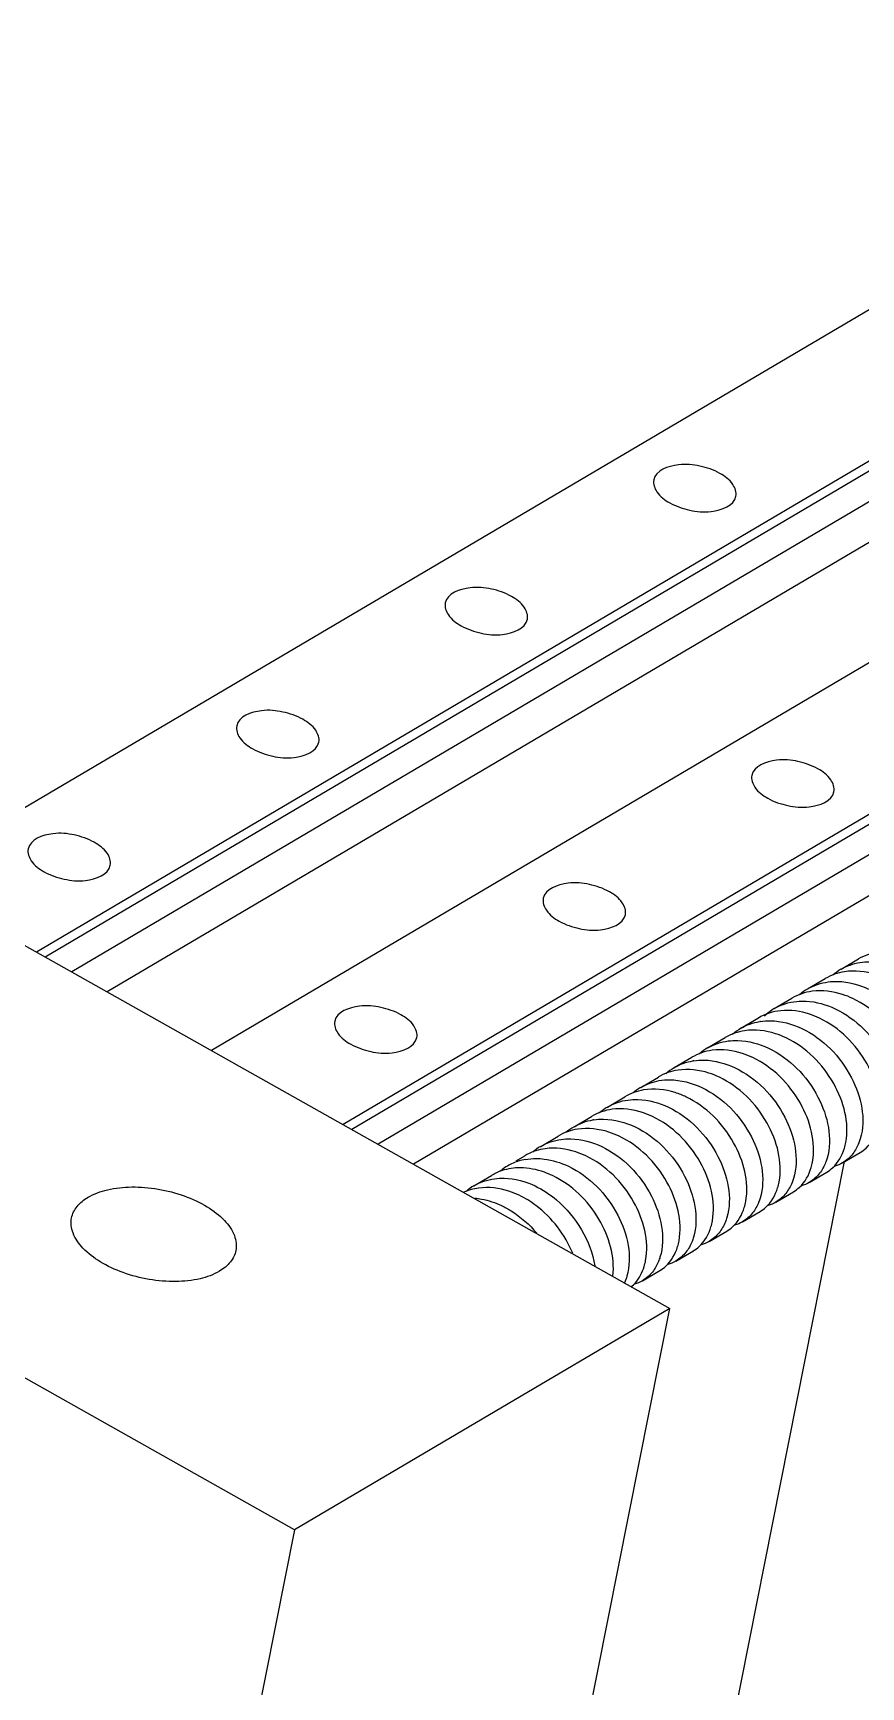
# Model space of a CAD drawing. Header units: inches. Extents: x -8900 to -5053, y -1814 to -15.
# Drawn here: x -7948.5 to -7918.9, y -468.8 to -409.5 of the extents above; entities that cross this region are included whole.
import ezdxf

# ---------------------------------------------------------------- set-up
doc = ezdxf.new("R2010")
doc.units = ezdxf.units.IN
doc.header["$LTSCALE"] = 2
doc.header["$MEASUREMENT"] = 0
doc.layers.add('02___PRT_ALL_AXES', color=7, linetype='Continuous')

msp = doc.modelspace()

# ---------------------------------------------------------------- linework, layer by layer
at = {"color": 7, "linetype": 'Continuous'}
for p, q in [((-7901.765, -409.531), (-7953.118, -439.809)), ((-7897.057, -412.179), (-7948.41, -442.456)), ((-7897.14, -412.591), (-7948.094, -442.634)), ((-7897.386, -413.829), (-7947.145, -443.168)), ((-7897.714, -415.48), (-7945.881, -443.879)), ((-7890.78, -415.709), (-7942.133, -445.986)), ((-7886.072, -418.357), (-7937.425, -448.634)), ((-7886.155, -418.769), (-7937.109, -448.812)), ((-7886.401, -420.007), (-7936.161, -449.345)), ((-7886.729, -421.658), (-7934.896, -450.057)), ((-7976.715, -426.538), (-7925.713, -455.221)), ((-7939.164, -463.151), (-7990.165, -434.469)), ((-7926.765, -447.309), (-7926.754, -447.303)), ((-7928.809, -496.991), (-7919.45, -449.962)), ((-7925.713, -455.221), (-7939.164, -463.151)), ((-7934.746, -500.61), (-7925.713, -455.221)), ((-7939.164, -463.151), (-7948.197, -508.54))]:
    msp.add_line(p, q, dxfattribs=at)
for centre, radius, start, end in [((-7918.609, -444.719), 1.911, 120.58541, 131.46189), ((-7919.804, -445.424), 1.911, 120.56127, 131.03092), ((-7922.158, -446.982), 2.063, 98.5976, 99.42017), ((-7920.982, -446.149), 1.938, 131.24366, 134.08298), ((-7921.001, -446.127), 1.909, 120.59597, 131.24767), ((-7922.195, -446.835), 1.912, 120.5856, 131.61543), ((-7923.391, -447.539), 1.911, 120.56695, 131.03789), ((-7924.587, -448.244), 1.911, 120.59174, 131.52858), ((-7924.549, -448.393), 2.065, 98.42231, 99.39031), ((-7925.784, -448.945), 1.907, 120.93654, 130.94181), ((-7928.136, -450.505), 2.061, 98.69963, 99.38559), ((-7926.978, -449.653), 1.911, 120.57212, 131.04323), ((-7928.174, -450.358), 1.91, 120.58705, 131.38084), ((-7929.953, -451.373), 1.881, 117.92208, 120.53868), ((-7929.369, -451.063), 1.911, 120.57328, 131.03161), ((-7921.385, -448.912), 2.01, 343.5411, 349.63072), ((-7931.134, -452.107), 1.913, 108.0842, 120.48793), ((-7930.564, -451.768), 1.911, 127.54749, 130.01168), ((-7930.574, -451.755), 1.895, 120.5355, 127.54383), ((-7930.564, -451.777), 1.919, 106.65799, 120.47021), ((-7930.538, -451.867), 2.013, 100.17092, 106.63564), ((-7922.588, -449.616), 2.018, 343.88333, 349.71899), ((-7931.76, -452.473), 1.911, 120.57435, 131.04305), ((-7923.767, -450.324), 2.001, 343.12872, 349.5208), ((-7924.964, -451.029), 2.002, 343.13155, 349.57697), ((-7926.168, -451.732), 2.011, 343.52589, 349.72305), ((-7927.36, -452.438), 2.007, 343.42603, 349.58615), ((-7928.55, -453.144), 2.002, 343.09561, 349.5812)]:
    msp.add_arc(centre, radius, start, end, dxfattribs=at)
for points in [[(-7918.219, -442.452), (-7918.475, -442.487), (-7918.73, -442.572), (-7918.953, -442.704)], [(-7919.455, -443.163), (-7919.697, -443.201), (-7919.938, -443.284), (-7920.149, -443.409)], [(-7919.581, -443.074), (-7919.375, -442.953), (-7919.143, -442.87), (-7918.908, -442.831)], [(-7920.776, -443.778), (-7920.553, -443.647), (-7920.298, -443.562), (-7920.042, -443.527)], [(-7921.973, -444.484), (-7921.73, -444.341), (-7921.449, -444.253), (-7921.169, -444.224)], [(-7920.61, -443.862), (-7920.866, -443.897), (-7921.121, -443.982), (-7921.344, -444.113)], [(-7923.168, -445.189), (-7922.963, -445.068), (-7922.731, -444.985), (-7922.496, -444.946)], [(-7921.737, -444.559), (-7922.017, -444.587), (-7922.298, -444.676), (-7922.541, -444.819)], [(-7923.034, -445.277), (-7923.279, -445.314), (-7923.522, -445.397), (-7923.736, -445.523)], [(-7924.195, -445.977), (-7924.452, -446.011), (-7924.708, -446.096), (-7924.931, -446.228)], [(-7924.363, -445.893), (-7924.14, -445.762), (-7923.884, -445.676), (-7923.628, -445.642)], [(-7925.419, -446.686), (-7925.667, -446.722), (-7925.912, -446.806), (-7926.127, -446.933)], [(-7925.559, -446.599), (-7925.354, -446.477), (-7925.121, -446.395), (-7924.886, -446.356)], [(-7926.754, -447.303), (-7926.552, -447.184), (-7926.324, -447.103), (-7926.092, -447.063)], [(-7927.95, -448.008), (-7927.727, -447.877), (-7927.471, -447.791), (-7927.214, -447.757)], [(-7926.66, -447.398), (-7926.892, -447.437), (-7927.12, -447.519), (-7927.322, -447.638)], [(-7929.146, -448.713), (-7928.94, -448.592), (-7928.708, -448.51), (-7928.472, -448.471)], [(-7927.782, -448.091), (-7928.039, -448.126), (-7928.295, -448.211), (-7928.518, -448.343)], [(-7929.016, -448.802), (-7929.26, -448.839), (-7929.501, -448.923), (-7929.714, -449.048)], [(-7930.18, -449.502), (-7930.407, -449.533), (-7930.632, -449.604), (-7930.834, -449.711)], [(-7930.341, -449.418), (-7930.12, -449.287), (-7929.867, -449.202), (-7929.612, -449.167)], [(-7919.16, -449.685), (-7919.259, -449.812), (-7919.383, -449.923), (-7919.522, -450.004)], [(-7931.074, -450.187), (-7931.294, -450.187), (-7931.518, -450.219), (-7931.728, -450.288)], [(-7930.893, -449.886), (-7930.766, -449.863), (-7930.635, -449.852), (-7930.506, -449.852)], [(-7919.522, -450.004), (-7919.611, -450.057), (-7919.708, -450.099), (-7919.808, -450.128)], [(-7932.567, -450.912), (-7932.748, -450.936), (-7932.927, -450.985), (-7933.094, -451.057)], [(-7932.732, -450.828), (-7932.51, -450.697), (-7932.255, -450.611), (-7932, -450.577)], [(-7920.718, -450.709), (-7920.808, -450.763), (-7920.906, -450.805), (-7921.007, -450.834)], [(-7920.349, -450.382), (-7920.45, -450.512), (-7920.576, -450.626), (-7920.718, -450.709)], [(-7921.913, -451.414), (-7922.001, -451.466), (-7922.097, -451.508), (-7922.196, -451.537)], [(-7921.558, -451.103), (-7921.656, -451.226), (-7921.777, -451.334), (-7921.913, -451.414)], [(-7922.75, -451.804), (-7922.849, -451.929), (-7922.972, -452.038), (-7923.109, -452.119)], [(-7923.951, -452.516), (-7924.049, -452.638), (-7924.17, -452.745), (-7924.305, -452.824)], [(-7923.109, -452.119), (-7923.198, -452.172), (-7923.294, -452.213), (-7923.394, -452.243)], [(-7925.138, -453.21), (-7925.237, -453.336), (-7925.361, -453.447), (-7925.5, -453.529)], [(-7924.305, -452.824), (-7924.394, -452.877), (-7924.49, -452.918), (-7924.589, -452.948)], [(-7925.5, -453.529), (-7925.589, -453.581), (-7925.685, -453.623), (-7925.785, -453.652)], [(-7927.254, -454.067), (-7927.278, -454.15), (-7927.308, -454.232), (-7927.344, -454.311)], [(-7926.696, -454.234), (-7926.785, -454.286), (-7926.881, -454.328), (-7926.98, -454.357)], [(-7926.339, -453.921), (-7926.437, -454.045), (-7926.559, -454.153), (-7926.696, -454.234)]]:
    msp.add_open_spline(points, degree=3, dxfattribs=at)
for points, knots in [([(-7917.962, -443.417), (-7918.084, -443.359), (-7918.555, -443.169), (-7919.085, -443.106), (-7919.455, -443.163)], [0, 0, 0, 0, 0.264938, 1, 1, 1, 1]), ([(-7918.908, -442.831), (-7918.786, -442.811), (-7918.27, -442.773), (-7917.749, -442.913), (-7917.394, -443.082)], [0, 0, 0, 0, 0.237983, 1, 1, 1, 1]), ([(-7920.042, -443.527), (-7919.925, -443.511), (-7919.428, -443.487), (-7918.931, -443.624), (-7918.59, -443.787)], [0, 0, 0, 0, 0.238286, 1, 1, 1, 1]), ([(-7921.169, -444.224), (-7921.057, -444.213), (-7920.582, -444.202), (-7920.111, -444.337), (-7919.785, -444.492)], [0, 0, 0, 0, 0.238715, 1, 1, 1, 1]), ([(-7919.158, -444.122), (-7919.276, -444.065), (-7919.735, -443.879), (-7920.249, -443.813), (-7920.61, -443.862)], [0, 0, 0, 0, 0.264485, 1, 1, 1, 1]), ([(-7917.015, -447.86), (-7916.887, -447.156), (-7917.311, -445.578), (-7918.446, -444.461), (-7919.158, -444.122)], [0, 0, 0, 0, 0.475817, 1, 1, 1, 1]), ([(-7922.466, -444.942), (-7922.347, -444.924), (-7921.839, -444.892), (-7921.33, -445.031), (-7920.981, -445.197)], [0, 0, 0, 0, 0.23812, 1, 1, 1, 1]), ([(-7920.353, -444.827), (-7920.466, -444.773), (-7920.903, -444.594), (-7921.39, -444.524), (-7921.737, -444.559)], [0, 0, 0, 0, 0.26369, 1, 1, 1, 1]), ([(-7918.211, -448.563), (-7918.083, -447.86), (-7918.507, -446.282), (-7919.642, -445.165), (-7920.353, -444.827)], [0, 0, 0, 0, 0.475856, 1, 1, 1, 1]), ([(-7919.785, -444.492), (-7919.036, -444.848), (-7917.865, -446.03), (-7917.486, -447.719), (-7917.689, -448.426)], [0, 0, 0, 0, 0.529983, 1, 1, 1, 1]), ([(-7921.549, -445.532), (-7921.67, -445.474), (-7922.139, -445.284), (-7922.666, -445.221), (-7923.034, -445.277)], [0, 0, 0, 0, 0.264854, 1, 1, 1, 1]), ([(-7919.407, -449.274), (-7919.278, -448.57), (-7919.701, -446.99), (-7920.837, -445.871), (-7921.549, -445.532)], [0, 0, 0, 0, 0.475679, 1, 1, 1, 1]), ([(-7920.981, -445.197), (-7920.229, -445.555), (-7919.054, -446.742), (-7918.679, -448.44), (-7918.889, -449.147)], [0, 0, 0, 0, 0.530511, 1, 1, 1, 1]), ([(-7922.745, -446.236), (-7922.863, -446.18), (-7923.321, -445.994), (-7923.835, -445.928), (-7924.195, -445.977)], [0, 0, 0, 0, 0.264468, 1, 1, 1, 1]), ([(-7923.628, -445.642), (-7923.511, -445.626), (-7923.014, -445.602), (-7922.517, -445.739), (-7922.177, -445.902)], [0, 0, 0, 0, 0.238297, 1, 1, 1, 1]), ([(-7922.177, -445.902), (-7921.427, -446.259), (-7920.254, -447.442), (-7919.876, -449.134), (-7920.081, -449.841)], [0, 0, 0, 0, 0.530145, 1, 1, 1, 1]), ([(-7923.94, -446.941), (-7924.061, -446.884), (-7924.528, -446.695), (-7925.052, -446.631), (-7925.419, -446.686)], [0, 0, 0, 0, 0.264772, 1, 1, 1, 1]), ([(-7924.851, -446.351), (-7924.732, -446.333), (-7924.227, -446.302), (-7923.719, -446.441), (-7923.372, -446.607)], [0, 0, 0, 0, 0.238177, 1, 1, 1, 1]), ([(-7923.372, -446.607), (-7922.617, -446.966), (-7921.441, -448.157), (-7921.069, -449.864), (-7921.284, -450.57)], [0, 0, 0, 0, 0.530984, 1, 1, 1, 1]), ([(-7920.602, -449.976), (-7920.474, -449.272), (-7920.897, -447.693), (-7922.033, -446.575), (-7922.745, -446.236)], [0, 0, 0, 0, 0.475788, 1, 1, 1, 1]), ([(-7925.136, -447.646), (-7925.26, -447.587), (-7925.742, -447.394), (-7926.284, -447.333), (-7926.66, -447.398)], [0, 0, 0, 0, 0.265319, 1, 1, 1, 1]), ([(-7926.092, -447.063), (-7925.971, -447.042), (-7925.45, -447), (-7924.925, -447.141), (-7924.568, -447.311)], [0, 0, 0, 0, 0.237974, 1, 1, 1, 1]), ([(-7924.568, -447.311), (-7923.813, -447.671), (-7922.636, -448.862), (-7922.265, -450.569), (-7922.48, -451.275)], [0, 0, 0, 0, 0.530897, 1, 1, 1, 1]), ([(-7921.799, -450.688), (-7921.668, -449.984), (-7922.09, -448.401), (-7923.227, -447.281), (-7923.94, -446.941)], [0, 0, 0, 0, 0.475516, 1, 1, 1, 1]), ([(-7927.214, -447.757), (-7927.097, -447.741), (-7926.601, -447.716), (-7926.104, -447.854), (-7925.764, -448.016)], [0, 0, 0, 0, 0.2383, 1, 1, 1, 1]), ([(-7922.995, -451.391), (-7922.864, -450.687), (-7923.287, -449.105), (-7924.423, -447.986), (-7925.136, -447.646)], [0, 0, 0, 0, 0.475658, 1, 1, 1, 1]), ([(-7928.448, -448.467), (-7928.329, -448.449), (-7927.82, -448.416), (-7927.308, -448.555), (-7926.959, -448.721)], [0, 0, 0, 0, 0.238125, 1, 1, 1, 1]), ([(-7926.331, -448.351), (-7926.45, -448.295), (-7926.908, -448.109), (-7927.421, -448.043), (-7927.782, -448.091)], [0, 0, 0, 0, 0.264468, 1, 1, 1, 1]), ([(-7924.189, -452.091), (-7924.061, -451.387), (-7924.484, -449.808), (-7925.62, -448.69), (-7926.331, -448.351)], [0, 0, 0, 0, 0.475818, 1, 1, 1, 1]), ([(-7925.764, -448.016), (-7925.011, -448.375), (-7923.837, -449.562), (-7923.462, -451.26), (-7923.672, -451.967)], [0, 0, 0, 0, 0.530472, 1, 1, 1, 1]), ([(-7927.527, -449.056), (-7927.648, -448.998), (-7928.119, -448.809), (-7928.647, -448.745), (-7929.016, -448.802)], [0, 0, 0, 0, 0.264885, 1, 1, 1, 1]), ([(-7925.386, -452.801), (-7925.256, -452.096), (-7925.678, -450.515), (-7926.814, -449.396), (-7927.527, -449.056)], [0, 0, 0, 0, 0.475599, 1, 1, 1, 1]), ([(-7926.959, -448.721), (-7926.206, -449.08), (-7925.031, -450.268), (-7924.657, -451.969), (-7924.868, -452.675)], [0, 0, 0, 0, 0.530666, 1, 1, 1, 1]), ([(-7918.894, -449.634), (-7918.819, -449.59), (-7918.523, -449.371), (-7918.333, -449.028), (-7918.257, -448.761)], [0, 0, 0, 0, 0.239549, 1, 1, 1, 1]), ([(-7928.723, -449.761), (-7928.841, -449.705), (-7929.302, -449.518), (-7929.818, -449.452), (-7930.18, -449.502)], [0, 0, 0, 0, 0.264545, 1, 1, 1, 1]), ([(-7929.612, -449.167), (-7929.495, -449.151), (-7928.996, -449.125), (-7928.497, -449.263), (-7928.155, -449.426)], [0, 0, 0, 0, 0.238259, 1, 1, 1, 1]), ([(-7928.155, -449.426), (-7927.4, -449.786), (-7926.223, -450.977), (-7925.851, -452.685), (-7926.067, -453.391)], [0, 0, 0, 0, 0.530926, 1, 1, 1, 1]), ([(-7920.09, -450.339), (-7920.015, -450.295), (-7919.724, -450.08), (-7919.535, -449.744), (-7919.457, -449.482)], [0, 0, 0, 0, 0.23981, 1, 1, 1, 1]), ([(-7918.889, -449.147), (-7918.904, -449.198), (-7918.969, -449.388), (-7919.068, -449.568), (-7919.16, -449.685)], [0, 0, 0, 0, 0.261127, 1, 1, 1, 1]), ([(-7929.918, -450.466), (-7930.012, -450.421), (-7930.379, -450.268), (-7930.78, -450.188), (-7931.074, -450.187)], [0, 0, 0, 0, 0.261139, 1, 1, 1, 1]), ([(-7930.506, -449.852), (-7930.41, -449.853), (-7930.012, -449.879), (-7929.623, -450.001), (-7929.35, -450.131)], [0, 0, 0, 0, 0.240089, 1, 1, 1, 1]), ([(-7929.35, -450.131), (-7928.601, -450.488), (-7927.429, -451.67), (-7927.05, -453.36), (-7927.254, -454.067)], [0, 0, 0, 0, 0.530084, 1, 1, 1, 1]), ([(-7926.582, -453.506), (-7926.451, -452.802), (-7926.873, -451.22), (-7928.01, -450.101), (-7928.723, -449.761)], [0, 0, 0, 0, 0.475667, 1, 1, 1, 1]), ([(-7921.286, -451.044), (-7921.211, -451), (-7920.916, -450.782), (-7920.726, -450.442), (-7920.649, -450.176)], [0, 0, 0, 0, 0.239636, 1, 1, 1, 1]), ([(-7920.081, -449.841), (-7920.096, -449.892), (-7920.16, -450.083), (-7920.258, -450.264), (-7920.349, -450.382)], [0, 0, 0, 0, 0.261186, 1, 1, 1, 1]), ([(-7931.114, -451.171), (-7931.232, -451.115), (-7931.692, -450.928), (-7932.206, -450.863), (-7932.567, -450.912)], [0, 0, 0, 0, 0.264498, 1, 1, 1, 1]), ([(-7932, -450.577), (-7931.882, -450.561), (-7931.385, -450.536), (-7930.887, -450.674), (-7930.546, -450.836)], [0, 0, 0, 0, 0.238283, 1, 1, 1, 1]), ([(-7930.546, -450.836), (-7930.269, -450.968), (-7929.248, -451.641), (-7928.545, -452.801), (-7928.403, -453.7)], [0, 0, 0, 0, 0.251773, 1, 1, 1, 1]), ([(-7927.756, -454.072), (-7927.672, -453.376), (-7928.121, -451.867), (-7929.231, -450.793), (-7929.918, -450.466)], [0, 0, 0, 0, 0.479291, 1, 1, 1, 1]), ([(-7922.481, -451.749), (-7922.407, -451.705), (-7922.119, -451.494), (-7921.931, -451.164), (-7921.852, -450.905)], [0, 0, 0, 0, 0.240011, 1, 1, 1, 1]), ([(-7921.284, -450.57), (-7921.3, -450.62), (-7921.366, -450.809), (-7921.466, -450.987), (-7921.558, -451.103)], [0, 0, 0, 0, 0.261027, 1, 1, 1, 1]), ([(-7932.697, -451.271), (-7932.617, -451.278), (-7932.288, -451.324), (-7931.969, -451.433), (-7931.742, -451.541)], [0, 0, 0, 0, 0.241916, 1, 1, 1, 1]), ([(-7929.194, -453.249), (-7929.468, -452.582), (-7930.086, -451.774), (-7930.902, -451.272), (-7931.114, -451.171)], [0, 0, 0, 0, 0.754376, 1, 1, 1, 1]), ([(-7922.48, -451.275), (-7922.495, -451.325), (-7922.561, -451.512), (-7922.659, -451.689), (-7922.75, -451.804)], [0, 0, 0, 0, 0.260951, 1, 1, 1, 1]), ([(-7931.742, -451.541), (-7931.624, -451.597), (-7931.154, -451.857), (-7930.744, -452.222), (-7930.483, -452.532)], [0, 0, 0, 0, 0.243049, 1, 1, 1, 1]), ([(-7923.672, -451.967), (-7923.687, -452.019), (-7923.754, -452.214), (-7923.856, -452.397), (-7923.951, -452.516)], [0, 0, 0, 0, 0.261388, 1, 1, 1, 1]), ([(-7923.677, -452.454), (-7923.603, -452.411), (-7923.315, -452.199), (-7923.127, -451.869), (-7923.048, -451.61)], [0, 0, 0, 0, 0.24003, 1, 1, 1, 1]), ([(-7924.868, -452.675), (-7924.883, -452.726), (-7924.948, -452.915), (-7925.047, -453.093), (-7925.138, -453.21)], [0, 0, 0, 0, 0.26105, 1, 1, 1, 1]), ([(-7924.873, -453.159), (-7924.798, -453.115), (-7924.506, -452.901), (-7924.318, -452.565), (-7924.24, -452.302)], [0, 0, 0, 0, 0.239792, 1, 1, 1, 1]), ([(-7926.068, -453.864), (-7925.993, -453.82), (-7925.703, -453.606), (-7925.514, -453.272), (-7925.436, -453.01)], [0, 0, 0, 0, 0.239865, 1, 1, 1, 1]), ([(-7927.098, -454.453), (-7927.045, -454.408), (-7926.837, -454.205), (-7926.699, -453.937), (-7926.635, -453.726)], [0, 0, 0, 0, 0.239363, 1, 1, 1, 1]), ([(-7926.067, -453.391), (-7926.082, -453.441), (-7926.148, -453.629), (-7926.247, -453.805), (-7926.339, -453.921)], [0, 0, 0, 0, 0.260971, 1, 1, 1, 1])]:
    msp.add_open_spline(points, degree=3, knots=knots, dxfattribs=at)
at = {"layer": '02___PRT_ALL_AXES', "color": 7, "linetype": 'Continuous'}
for p, q in [((-7919.58, -443.074), (-7918.953, -442.703)), ((-7920.776, -443.778), (-7920.148, -443.408)), ((-7921.972, -444.483), (-7921.344, -444.113)), ((-7923.167, -445.188), (-7922.54, -444.818)), ((-7924.363, -445.893), (-7923.735, -445.523)), ((-7925.558, -446.598), (-7924.931, -446.228)), ((-7926.754, -447.303), (-7926.126, -446.933)), ((-7927.95, -448.008), (-7927.322, -447.638)), ((-7929.145, -448.713), (-7928.518, -448.343)), ((-7930.341, -449.418), (-7929.713, -449.048)), ((-7919.522, -450.004), (-7918.894, -449.634)), ((-7931.221, -449.937), (-7930.909, -449.753)), ((-7932.732, -450.828), (-7932.104, -450.458)), ((-7920.718, -450.709), (-7920.09, -450.339)), ((-7921.913, -451.414), (-7921.286, -451.044)), ((-7923.109, -452.119), (-7922.481, -451.749)), ((-7924.305, -452.824), (-7923.677, -452.454)), ((-7925.5, -453.529), (-7924.872, -453.159)), ((-7926.696, -454.234), (-7926.068, -453.864))]:
    msp.add_line(p, q, dxfattribs=at)
for points, knots in [([(-7923.921, -425.306), (-7924.143, -425.182), (-7924.644, -425.015), (-7925.453, -424.929), (-7926.221, -425.202), (-7926.289, -425.542)], [0, 0, 0, 0, 0.296792, 0.595224, 1, 1, 1, 1]), ([(-7923.347, -426.128), (-7923.318, -425.983), (-7923.451, -425.612), (-7923.745, -425.405), (-7923.921, -425.306)], [0, 0, 0, 0, 0.421571, 1, 1, 1, 1]), ([(-7926.289, -425.542), (-7926.318, -425.686), (-7926.185, -426.057), (-7925.891, -426.264), (-7925.715, -426.364)], [0, 0, 0, 0, 0.421571, 1, 1, 1, 1]), ([(-7925.715, -426.364), (-7925.493, -426.488), (-7924.993, -426.654), (-7924.183, -426.74), (-7923.415, -426.468), (-7923.347, -426.128)], [0, 0, 0, 0, 0.296792, 0.595224, 1, 1, 1, 1]), ([(-7931.394, -429.712), (-7931.615, -429.587), (-7932.116, -429.421), (-7932.925, -429.335), (-7933.694, -429.608), (-7933.762, -429.948)], [0, 0, 0, 0, 0.296792, 0.595224, 1, 1, 1, 1]), ([(-7933.762, -429.948), (-7933.791, -430.092), (-7933.658, -430.463), (-7933.364, -430.67), (-7933.187, -430.769)], [0, 0, 0, 0, 0.421571, 1, 1, 1, 1]), ([(-7930.82, -430.534), (-7930.791, -430.389), (-7930.924, -430.018), (-7931.218, -429.811), (-7931.394, -429.712)], [0, 0, 0, 0, 0.421571, 1, 1, 1, 1]), ([(-7933.187, -430.769), (-7932.966, -430.894), (-7932.465, -431.06), (-7931.656, -431.146), (-7930.887, -430.874), (-7930.82, -430.534)], [0, 0, 0, 0, 0.296792, 0.595224, 1, 1, 1, 1]), ([(-7938.867, -434.118), (-7939.088, -433.993), (-7939.589, -433.827), (-7940.398, -433.741), (-7941.167, -434.013), (-7941.234, -434.353)], [0, 0, 0, 0, 0.296792, 0.595224, 1, 1, 1, 1]), ([(-7938.292, -434.939), (-7938.263, -434.795), (-7938.396, -434.424), (-7938.69, -434.217), (-7938.867, -434.118)], [0, 0, 0, 0, 0.421571, 1, 1, 1, 1]), ([(-7941.234, -434.353), (-7941.263, -434.498), (-7941.13, -434.869), (-7940.836, -435.076), (-7940.66, -435.175)], [0, 0, 0, 0, 0.421571, 1, 1, 1, 1]), ([(-7940.66, -435.175), (-7940.438, -435.3), (-7939.938, -435.466), (-7939.129, -435.552), (-7938.36, -435.279), (-7938.292, -434.939)], [0, 0, 0, 0, 0.296792, 0.595224, 1, 1, 1, 1]), ([(-7920.409, -435.89), (-7920.631, -435.765), (-7921.131, -435.599), (-7921.94, -435.513), (-7922.709, -435.785), (-7922.777, -436.125)], [0, 0, 0, 0, 0.296792, 0.595224, 1, 1, 1, 1]), ([(-7919.835, -436.711), (-7919.806, -436.567), (-7919.939, -436.196), (-7920.233, -435.989), (-7920.409, -435.89)], [0, 0, 0, 0, 0.421571, 1, 1, 1, 1]), ([(-7922.777, -436.125), (-7922.806, -436.27), (-7922.673, -436.641), (-7922.379, -436.848), (-7922.202, -436.947)], [0, 0, 0, 0, 0.421571, 1, 1, 1, 1]), ([(-7922.202, -436.947), (-7921.981, -437.072), (-7921.48, -437.238), (-7920.671, -437.324), (-7919.902, -437.051), (-7919.835, -436.711)], [0, 0, 0, 0, 0.296792, 0.595224, 1, 1, 1, 1]), ([(-7946.339, -438.524), (-7946.561, -438.399), (-7947.061, -438.233), (-7947.87, -438.147), (-7948.639, -438.419), (-7948.707, -438.759)], [0, 0, 0, 0, 0.296792, 0.595224, 1, 1, 1, 1]), ([(-7948.707, -438.759), (-7948.736, -438.904), (-7948.603, -439.275), (-7948.309, -439.482), (-7948.133, -439.581)], [0, 0, 0, 0, 0.421571, 1, 1, 1, 1]), ([(-7945.765, -439.345), (-7945.736, -439.201), (-7945.869, -438.83), (-7946.163, -438.623), (-7946.339, -438.524)], [0, 0, 0, 0, 0.421571, 1, 1, 1, 1]), ([(-7948.133, -439.581), (-7947.911, -439.706), (-7947.41, -439.872), (-7946.601, -439.958), (-7945.832, -439.685), (-7945.765, -439.345)], [0, 0, 0, 0, 0.296792, 0.595224, 1, 1, 1, 1]), ([(-7927.882, -440.296), (-7928.103, -440.171), (-7928.604, -440.005), (-7929.413, -439.919), (-7930.182, -440.191), (-7930.249, -440.531)], [0, 0, 0, 0, 0.296792, 0.595224, 1, 1, 1, 1]), ([(-7930.249, -440.531), (-7930.278, -440.676), (-7930.145, -441.047), (-7929.852, -441.254), (-7929.675, -441.353)], [0, 0, 0, 0, 0.421571, 1, 1, 1, 1]), ([(-7927.307, -441.117), (-7927.278, -440.973), (-7927.411, -440.602), (-7927.705, -440.395), (-7927.882, -440.296)], [0, 0, 0, 0, 0.421571, 1, 1, 1, 1]), ([(-7929.675, -441.353), (-7929.454, -441.478), (-7928.953, -441.644), (-7928.144, -441.73), (-7927.375, -441.457), (-7927.307, -441.117)], [0, 0, 0, 0, 0.296792, 0.595224, 1, 1, 1, 1]), ([(-7935.354, -444.701), (-7935.576, -444.577), (-7936.076, -444.411), (-7936.886, -444.325), (-7937.654, -444.597), (-7937.722, -444.937)], [0, 0, 0, 0, 0.296792, 0.595224, 1, 1, 1, 1]), ([(-7937.722, -444.937), (-7937.751, -445.082), (-7937.618, -445.453), (-7937.324, -445.66), (-7937.148, -445.759)], [0, 0, 0, 0, 0.421571, 1, 1, 1, 1]), ([(-7934.78, -445.523), (-7934.751, -445.378), (-7934.884, -445.008), (-7935.178, -444.801), (-7935.354, -444.701)], [0, 0, 0, 0, 0.421571, 1, 1, 1, 1]), ([(-7937.148, -445.759), (-7936.926, -445.883), (-7936.425, -446.049), (-7935.616, -446.135), (-7934.848, -445.863), (-7934.78, -445.523)], [0, 0, 0, 0, 0.296792, 0.595224, 1, 1, 1, 1]), ([(-7946.562, -451.243), (-7946.348, -451.117), (-7945.83, -450.933), (-7944.972, -450.844), (-7944.039, -450.922), (-7943.122, -451.16), (-7942.311, -451.534), (-7941.682, -452.011), (-7941.286, -452.559), (-7941.231, -452.976), (-7941.266, -453.153)], [0, 0, 0, 0, 0.115965, 0.252045, 0.400524, 0.550813, 0.691961, 0.815, 0.915905, 1, 1, 1, 1]), ([(-7947.15, -451.981), (-7947.121, -451.834), (-7946.97, -451.534), (-7946.71, -451.331), (-7946.562, -451.243)], [0, 0, 0, 0, 0.465062, 1, 1, 1, 1]), ([(-7941.854, -453.891), (-7942.068, -454.017), (-7942.586, -454.201), (-7943.444, -454.289), (-7944.378, -454.212), (-7945.294, -453.974), (-7946.106, -453.6), (-7946.734, -453.122), (-7947.131, -452.575), (-7947.186, -452.158), (-7947.15, -451.981)], [0, 0, 0, 0, 0.115965, 0.252045, 0.400524, 0.550813, 0.691961, 0.815, 0.915905, 1, 1, 1, 1]), ([(-7941.266, -453.153), (-7941.295, -453.3), (-7941.446, -453.6), (-7941.706, -453.803), (-7941.854, -453.891)], [0, 0, 0, 0, 0.465062, 1, 1, 1, 1])]:
    msp.add_open_spline(points, degree=3, knots=knots, dxfattribs=at)

doc.saveas('drawing.dxf')
